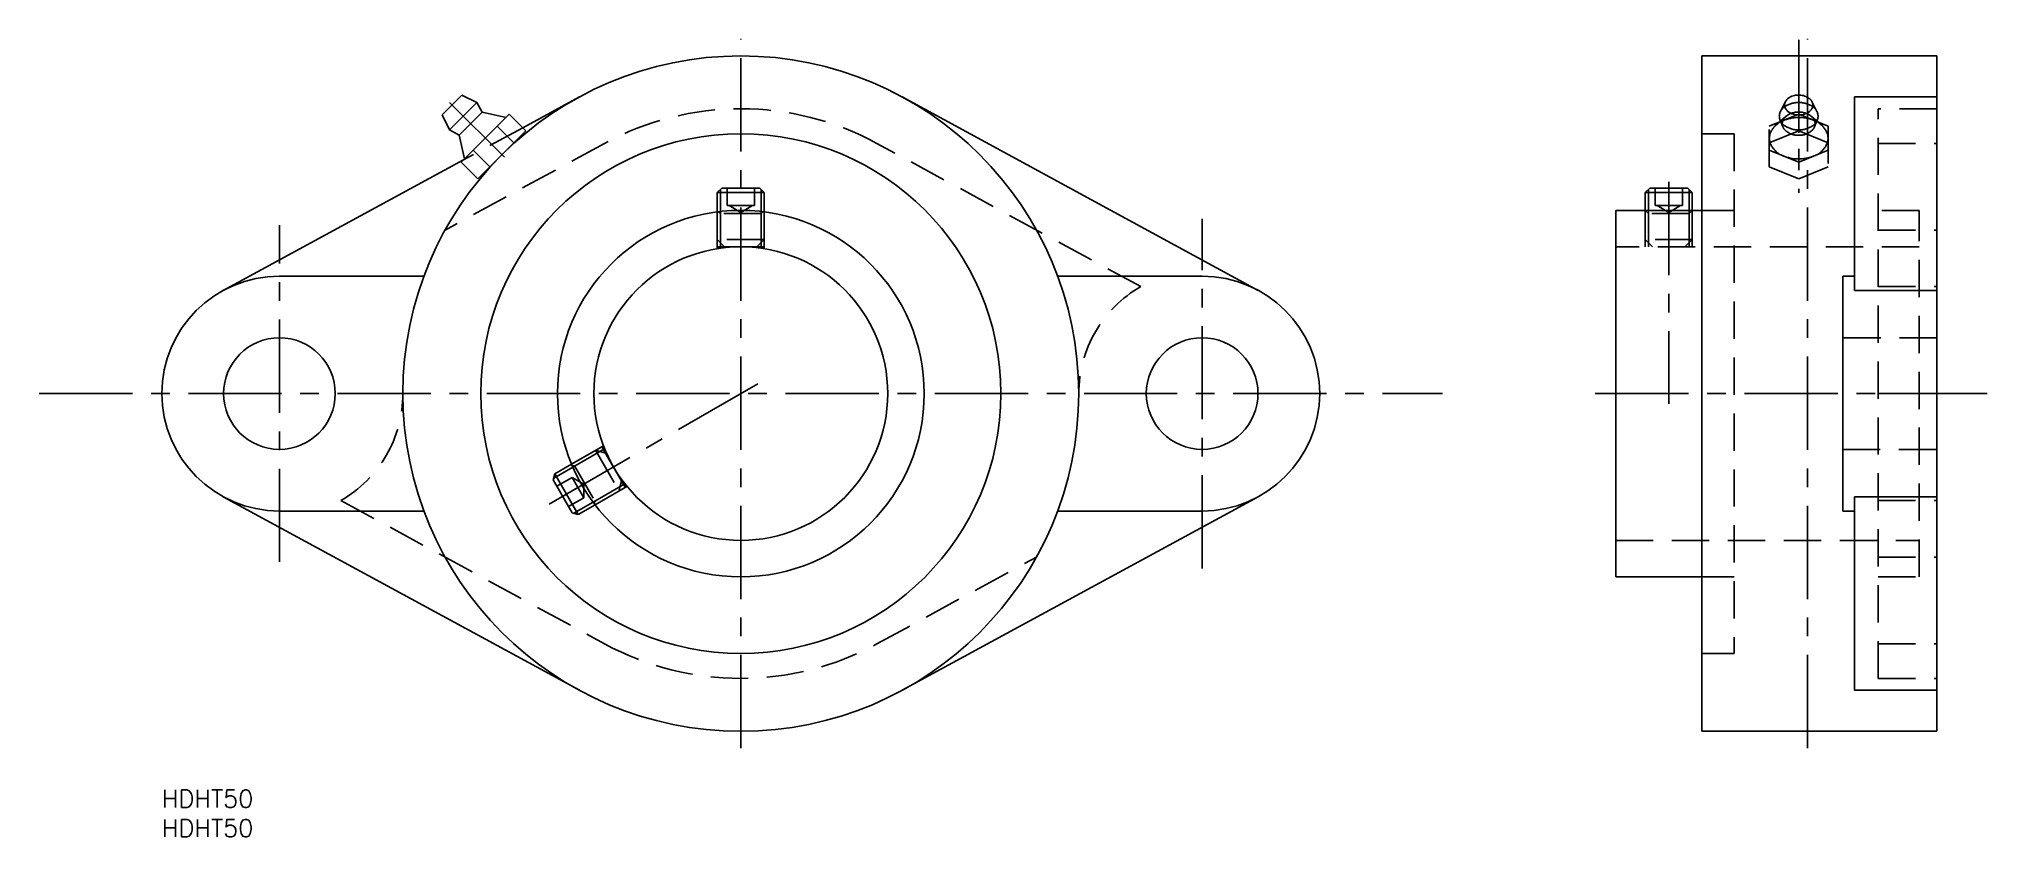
# Model space of a CAD drawing. Extents: x -21 to 311, y -8 to 128.
import ezdxf

# ---------------------------------------------------------------- set-up
doc = ezdxf.new("R2010")
doc.units = 0
doc.header["$LTSCALE"] = 0.5
doc.linetypes.add('CENTER', pattern=[50.8, 31.75, -6.35, 6.35, -6.35])
doc.linetypes.add('DASHED', pattern=[19.05, 12.7, -6.35])
for name, color, linetype in [('MSM_CENTER', 1, 'CENTER'), ('MSM_CONTINUOUS', 7, 'CONTINUOUS'), ('MSM_DASHED', 4, 'DASHED'), ('MSM_NARROW', 5, 'CONTINUOUS'), ('MSM_PART_NUMBER', 7, 'CONTINUOUS')]:
    doc.layers.add(name, color=color, linetype=linetype)
doc.styles.get("Standard").update_dxf_attribs({"font": 'txt.shx', "height": 3, "bigfont": 'bigfont.shx'})

msp = doc.modelspace()

# ---------------------------------------------------------------- linework, layer by layer
at = {"layer": 'MSM_CENTER'}
for p, q in [((98.5, 7.12), (98.5, 127.88)), ((278.5, 127.76), (278.5, 101.71)), ((280, 7.12), (280, 127.88)), ((58.27, 107.73), (48.93, 117.07)), ((256.4, 103.54), (256.4, 65.78)), ((177, 37.72), (177, 97.28)), ((20, 38.84), (20, 96.16)), ((-20.9, 67.5), (217.9, 67.5)), ((65.89, 48.68), (101.38, 69.16)), ((243.88, 67.5), (311.38, 67.5))]:
    msp.add_line(p, q, dxfattribs=at)
at = {"layer": 'MSM_CONTINUOUS'}
for p, q in [((302, 125), (262, 125)), ((262, 125), (262, 10)), ((302, 125), (302, 10)), ((47.66, 114.95), (51.05, 118.34)), ((48.93, 112.4), (53.6, 117.07)), ((53.6, 117.07), (51.05, 118.34)), ((54.52, 115.44), (53.6, 117.07)), ((71.03, 118.01), (61.39, 112.77)), ((186.55, 85.07), (125.97, 118.01)), ((288, 118.01), (302, 118.01)), ((288, 85.07), (288, 118.01)), ((47.66, 114.95), (48.93, 112.4)), ((50.56, 111.48), (54.52, 115.44)), ((50.93, 106.9), (59.1, 115.07)), ((58.55, 114.52), (54.52, 115.44)), ((57.05, 113.03), (59.88, 110.2)), ((59.1, 115.07), (61.92, 112.24)), ((48.93, 112.4), (50.56, 111.48)), ((50.56, 111.48), (51.48, 107.45)), ((53.76, 104.08), (61.92, 112.24)), ((51.32, 107.3), (10.45, 85.07)), ((50.93, 106.9), (53.76, 104.08)), ((52.97, 108.95), (55.8, 106.12)), ((95.27, 102.5), (94.5, 101.73)), ((94.5, 101.73), (94.5, 98.44)), ((102.5, 101.73), (94.5, 101.73)), ((101.73, 102.5), (95.27, 102.5)), ((102.5, 101.73), (101.73, 102.5)), ((102.5, 98.44), (102.5, 101.73)), ((253.17, 102.5), (252.4, 101.73)), ((252.4, 101.73), (252.4, 98.7)), ((260.4, 101.73), (252.4, 101.73)), ((259.63, 102.5), (253.17, 102.5)), ((260.4, 101.73), (259.63, 102.5)), ((260.4, 98.7), (260.4, 101.73)), ((262, 98.7), (247.4, 98.7)), ((247.4, 98.7), (247.4, 36.3)), ((44.59, 87.5), (20, 87.5)), ((177, 87.5), (152.41, 87.5)), ((286, 87.5), (288, 87.5)), ((286, 47.5), (286, 87.5)), ((288, 85.07), (302, 85.07)), ((66.85, 53.85), (66.57, 52.8)), ((69.7, 55.49), (66.85, 53.85)), ((66.85, 53.85), (70.85, 46.92)), ((10.45, 49.93), (71.03, 16.99)), ((66.57, 52.8), (69.81, 47.2)), ((125.97, 16.99), (186.55, 49.93)), ((288, 16.99), (288, 49.93)), ((288, 49.93), (302, 49.93)), ((20, 47.5), (44.59, 47.5)), ((69.81, 47.2), (70.85, 46.92)), ((70.85, 46.92), (73.7, 48.56)), ((152.41, 47.5), (177, 47.5)), ((286, 47.5), (288, 47.5)), ((247.4, 36.3), (262, 36.3)), ((288, 16.99), (302, 16.99)), ((262, 10), (302, 10))]:
    msp.add_line(p, q, dxfattribs=at)
for centre, radius in [((98.5, 67.5), 57.5), ((98.5, 67.5), 44.25), ((98.5, 67.5), 31.2), ((98.5, 67.5), 25), ((20, 67.5), 9.5), ((177, 67.5), 9.5)]:
    msp.add_circle(centre, radius, dxfattribs=at)
for centre, start, end in [((20, 67.5), 90, 270), ((177, 67.5), 270, 90)]:
    msp.add_arc(centre, 20, start, end, dxfattribs=at)
at = {"layer": 'MSM_DASHED'}
for p, q in [((276.24, 117.21), (275.39, 115.51)), ((281.61, 115.51), (280.76, 117.21)), ((273.5, 113.03), (278.5, 115.07)), ((273.5, 106.12), (273.5, 113.03)), ((276.32, 114.71), (274.47, 113.09)), ((275.33, 114.09), (275.81, 112.91)), ((278.5, 115.07), (283.5, 113.03)), ((282.53, 113.09), (280.68, 114.71)), ((281.19, 112.91), (281.67, 114.09)), ((283.5, 113.03), (283.5, 106.12)), ((292, 19), (292, 116)), ((302, 116), (292, 116)), ((75.33, 110.11), (48.2, 95.35)), ((61.39, 112.77), (51.32, 107.3)), ((166.54, 85.71), (121.67, 110.11)), ((267.5, 111.75), (262, 111.75)), ((267.5, 111.75), (267.5, 23.25)), ((273.5, 110.2), (278.5, 112.24)), ((278.5, 112.24), (283.5, 110.2)), ((292, 110.11), (302, 110.11)), ((278.5, 106.9), (273.5, 108.95)), ((283.5, 108.95), (278.5, 106.9)), ((278.5, 104.08), (273.5, 106.12)), ((283.5, 106.12), (278.5, 104.08)), ((96.19, 99.5), (96.19, 102.5)), ((100.81, 99.5), (100.81, 102.5)), ((254.09, 99.5), (254.09, 102.5)), ((258.71, 99.5), (258.71, 102.5)), ((94.5, 98.44), (94.5, 92.18)), ((94.73, 98.47), (95.04, 98.16)), ((95.04, 98.51), (95.04, 92.26)), ((101.96, 98.16), (95.04, 98.16)), ((96.19, 99.5), (100.81, 99.5)), ((96.5, 99.5), (98.5, 98.35)), ((98.5, 98.35), (100.5, 99.5)), ((101.96, 92.26), (101.96, 98.51)), ((101.96, 98.16), (102.27, 98.47)), ((102.5, 92.18), (102.5, 98.44)), ((252.4, 98.7), (252.4, 92.5)), ((252.4, 98.7), (252.94, 98.16)), ((252.94, 98.7), (252.94, 92.5)), ((259.86, 98.16), (252.94, 98.16)), ((254.09, 99.5), (258.71, 99.5)), ((254.4, 99.5), (256.4, 98.35)), ((256.4, 98.35), (258.4, 99.5)), ((259.86, 98.16), (260.4, 98.7)), ((259.86, 92.5), (259.86, 98.7)), ((260.4, 92.5), (260.4, 98.7)), ((267.5, 98.7), (262, 98.7)), ((299, 98.7), (292, 98.7)), ((299, 36.3), (299, 98.7)), ((94.5, 93.75), (95.75, 92.5)), ((102.5, 93.75), (94.5, 93.75)), ((101.25, 92.5), (102.5, 93.75)), ((252.4, 93.75), (253.65, 92.5)), ((260.4, 93.75), (252.4, 93.75)), ((259.15, 92.5), (260.4, 93.75)), ((292, 95.35), (302, 95.35)), ((94.5, 92.5), (102.5, 92.5)), ((102.5, 92.5), (94.5, 92.5)), ((94.8, 92.22), (94.5, 92.5)), ((101.25, 92.5), (95.75, 92.5)), ((102.2, 92.22), (102.5, 92.5)), ((299, 92.5), (247.4, 92.5)), ((292, 85.71), (302, 85.71)), ((302, 77), (286, 77)), ((292, 67.5), (302, 67.5)), ((75.13, 58.63), (69.7, 55.49)), ((75.33, 58.12), (69.92, 54.99)), ((75.47, 57.38), (73.77, 57.84)), ((73.77, 57.84), (77.77, 50.91)), ((78.85, 51.54), (74.85, 58.46)), ((75.24, 58.34), (74.85, 58.46)), ((74.85, 58.46), (78.85, 51.54)), ((75.47, 57.38), (78.22, 52.62)), ((286, 58), (302, 58)), ((69.79, 53.23), (67.19, 51.73)), ((71.79, 49.77), (69.79, 53.23)), ((71.79, 52.08), (69.79, 53.23)), ((70.22, 55.17), (69.8, 55.28)), ((70.22, 55.17), (73.68, 49.18)), ((70.79, 51.5), (68.19, 50)), ((71.79, 49.77), (71.79, 52.08)), ((73.38, 49), (78.79, 52.12)), ((73.7, 48.56), (79.13, 51.7)), ((77.77, 50.91), (78.22, 52.62)), ((78.94, 51.93), (78.85, 51.54)), ((30.46, 49.29), (75.33, 24.89)), ((71.79, 49.77), (69.19, 48.27)), ((73.57, 48.76), (73.68, 49.18)), ((292, 49.29), (302, 49.29)), ((247.4, 42.5), (299, 42.5)), ((121.67, 24.89), (148.8, 39.65)), ((292, 39.65), (302, 39.65)), ((262, 36.3), (267.5, 36.3)), ((292, 36.3), (299, 36.3)), ((292, 24.89), (302, 24.89)), ((262, 23.25), (267.5, 23.25)), ((292, 19), (302, 19))]:
    msp.add_line(p, q, dxfattribs=at)
at = {"layer": 'MSM_DASHED', "color": 1}
msp.add_line((278.5, 109.19), (278.5, 107.78), dxfattribs=at)
at = {"layer": 'MSM_DASHED'}
for centre, radius, start, end in [((277.22, 114.66), 2.02, 122.3563, 177.7725), ((277.61, 116.58), 1.51, 116.9364, 177.4617), ((277.61, 116.71), 1.51, 182.5383, 243.0636), ((278.43, 112.98), 4.09, 89.04, 124.1082), ((278.49, 115.2), 3.14, 54.6409, 119.834), ((278.57, 112.98), 4.09, 55.8918, 90.96), ((279.48, 116.61), 1.42, 1.5522, 54.4243), ((279.39, 116.71), 1.51, 307.7217, 357.4617), ((279.78, 114.66), 2.02, 2.2275, 57.6437), ((98.5, 67.5), 48.5, 61.4643, 118.5357), ((278.04, 109.75), 4.88, 125.5557, 151.4175), ((277.22, 114.81), 2.02, 182.2275, 237.6437), ((277.35, 113.41), 1.65, 132.2599, 178.1984), ((277.35, 113.51), 1.65, 181.8016, 227.7401), ((278.5, 107.72), 6.8, 68.4243, 113.3101), ((278.43, 116.49), 4.09, 235.8918, 270.96), ((278.44, 112.06), 3.38, 88.923, 130.592), ((278.5, 118.13), 3.19, 240.4041, 304.7301), ((278.56, 112.06), 3.38, 49.408, 91.077), ((278.57, 116.49), 4.09, 269.04, 304.1082), ((279.65, 113.41), 1.65, 1.8016, 47.7401), ((279.65, 113.51), 1.65, 312.2599, 358.1984), ((279.78, 114.81), 2.02, 302.3563, 357.7725), ((278.96, 109.75), 4.88, 28.5825, 54.4443), ((276.06, 110.99), 2.56, 154.6519, 205.3481), ((278.04, 112.23), 4.88, 208.5825, 234.4443), ((278.44, 114.86), 3.38, 229.408, 271.077), ((278.56, 114.86), 3.38, 268.923, 310.592), ((278.96, 112.23), 4.88, 305.5557, 331.4175), ((280.94, 110.99), 2.56, 334.6519, 25.3481), ((278.5, 114.25), 6.8, 246.6899, 291.5757), ((177, 67.5), 21, 119.8761, 180), ((20, 67.5), 21, 299.8761, 0), ((98.5, 67.5), 48.5, 241.4643, 298.5357)]:
    msp.add_arc(centre, radius, start, end, dxfattribs=at)
at = {"layer": 'MSM_NARROW'}
for p, q in [((95.04, 102.27), (95.04, 98.51)), ((101.96, 98.51), (101.96, 102.27)), ((252.94, 102.27), (252.94, 98.7)), ((259.86, 98.7), (259.86, 102.27)), ((69.92, 54.99), (66.66, 53.11)), ((70.11, 47.12), (73.38, 49))]:
    msp.add_line(p, q, dxfattribs=at)

# ---------------------------------------------------------------- texts
at = {"layer": 'MSM_PART_NUMBER'}
for p in [(0, -3), (0, -8)]:
    msp.add_text('HDHT50', height=3, dxfattribs=at).set_placement(p)

doc.saveas('drawing.dxf')
